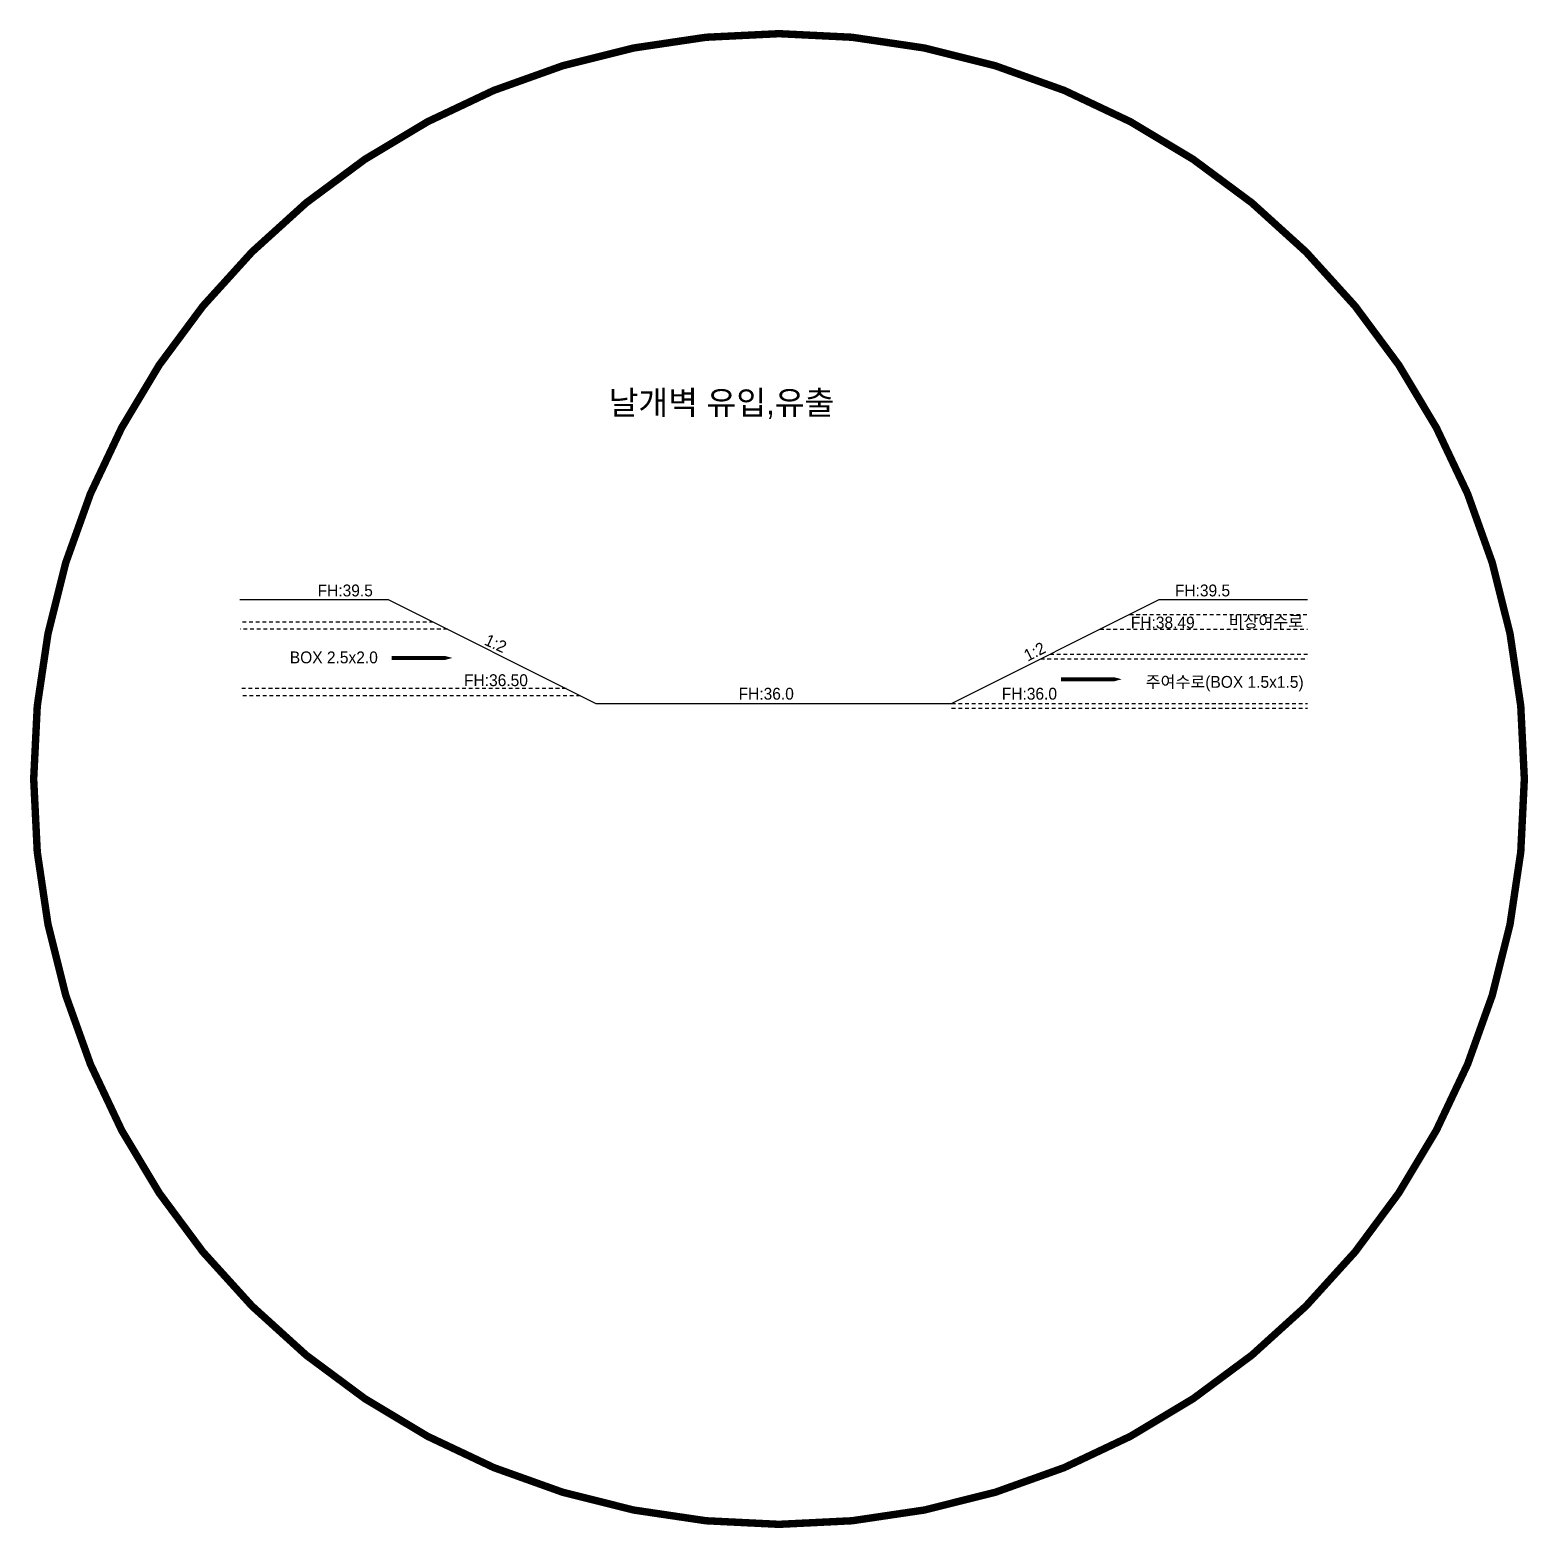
# Model space of a CAD drawing. Extents: x 230860 to 235519, y 342878 to 344985.
# Drawn here: x 231158.5 to 231209, y 344270.6 to 344321.1 of the extents above; entities that cross this region are included whole.
import ezdxf
from ezdxf.enums import TextEntityAlignment as Align

# ---------------------------------------------------------------- set-up
doc = ezdxf.new("R2010")
doc.units = 0
doc.linetypes.add('HIDDEN2', pattern=[0.1875, 0.125, -0.0625])
doc.layers.add('00.화살표', color=7, linetype='Continuous')
doc.layers.add('블럭명', color=7, linetype='Continuous', lineweight=0)
doc.styles.get("Standard").update_dxf_attribs({"font": 'Dotum.TTF'})

msp = doc.modelspace()

# ---------------------------------------------------------------- linework, layer by layer
for p, q in [((231165.542, 344301.852), (231170.542, 344301.852)), ((231170.542, 344301.852), (231177.542, 344298.352)), ((231189.542, 344298.352), (231196.542, 344301.852)), ((231196.542, 344301.852), (231201.542, 344301.852)), ((231177.542, 344298.352), (231189.542, 344298.352))]:
    msp.add_line(p, q)
at = {"color": 3, "linetype": 'HIDDEN2'}
for p, q in [((231172.062, 344301.092), (231165.562, 344301.092)), ((231195.542, 344301.352), (231201.542, 344301.352)), ((231172.542, 344300.852), (231165.562, 344300.852)), ((231194.542, 344300.852), (231201.542, 344300.852)), ((231192.862, 344300.012), (231201.542, 344300.012)), ((231192.542, 344299.852), (231201.542, 344299.852)), ((231176.542, 344298.852), (231165.562, 344298.852)), ((231177.022, 344298.612), (231165.562, 344298.612)), ((231189.542, 344298.352), (231201.542, 344298.352)), ((231189.542, 344298.192), (231201.542, 344298.192))]:
    msp.add_line(p, q, dxfattribs=at)
at = {"color": 1, "const_width": 0.25}
msp.add_lwpolyline([(231158.597, 344295.804, 1), (231208.847, 344295.804, 1)], format="xyb", close=True, dxfattribs=at)
at = {"layer": '00.화살표', "color": 5}
for points in [[(231170.665, 344299.885, 0.138, 0.138, 0), (231171.835, 344299.885, 0.461, 0, 0), (231172.715, 344299.885, 0, 0, 0)], [(231193.228, 344299.166, 0.138, 0.138, 0), (231194.398, 344299.166, 0.461, 0, 0), (231195.278, 344299.166, 0, 0, 0)]]:
    msp.add_lwpolyline(points, format="xyseb", dxfattribs=at)

# ---------------------------------------------------------------- texts
at = {"layer": '블럭명'}
for s, height, p in [('날개벽 유입,유출', 0.8, (231181.781, 344308.493)), ('FH:39.5', 0.4, (231169.099, 344302.16)), ('FH:39.5', 0.4, (231197.998, 344302.16)), ('FH:38.49', 0.4, (231196.658, 344301.078)), ('비상여수로', 0.4, (231200.132, 344301.118)), ('BOX 2.5x2.0', 0.4, (231168.715, 344299.904)), ('FH:36.50', 0.4, (231174.181, 344299.135)), ('주여수로(BOX 1.5x1.5)', 0.4, (231198.745, 344299.078)), ('FH:36.0', 0.4, (231183.291, 344298.679)), ('FH:36.0', 0.4, (231192.163, 344298.679))]:
    msp.add_text(s, height=height, dxfattribs=at).set_placement(p, align=Align.MIDDLE_CENTER)
for rotation, p in [(335.3883, (231174.172, 344300.374)), (26.8803, (231192.338, 344300.099))]:
    msp.add_text('1:2', height=0.4, rotation=rotation, dxfattribs=at).set_placement(p, align=Align.MIDDLE_CENTER)

doc.saveas('drawing.dxf')
